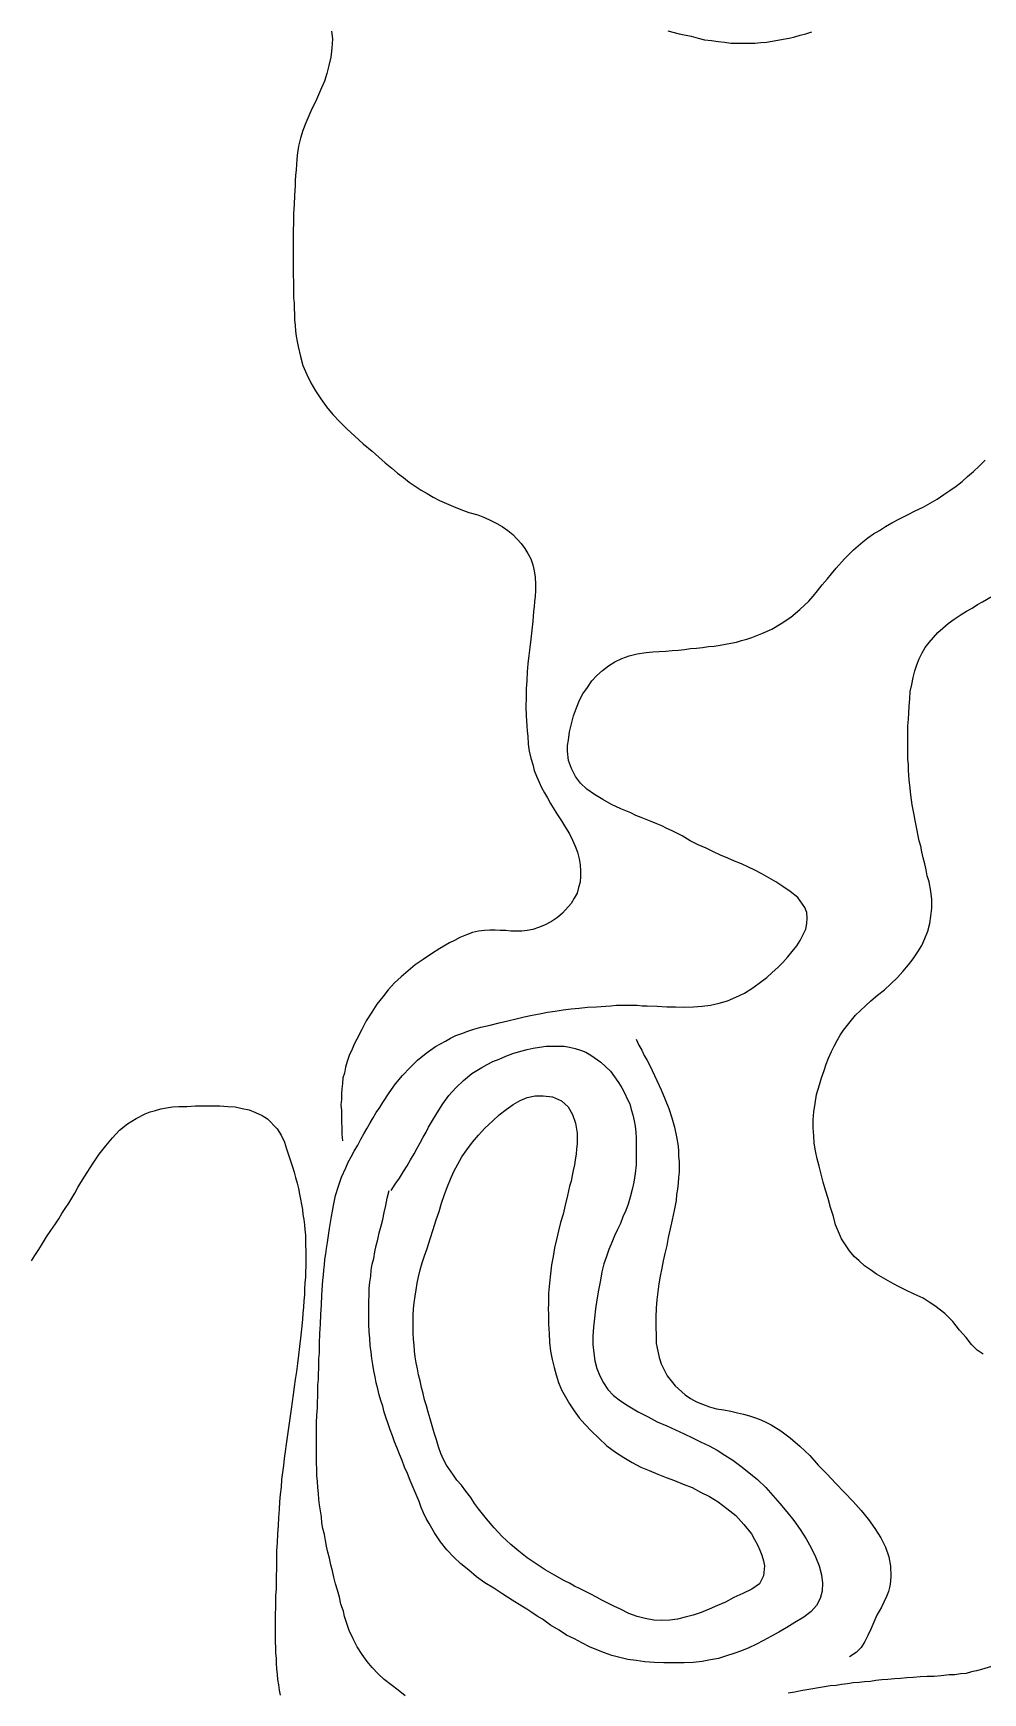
# Model space of a CAD drawing. Header units: inches. Extents: x 401374 to 405300, y 6332180 to 6336621.
# Drawn here: x 403478.2 to 403668.7, y 6335445.3 to 6335778.4 of the extents above; entities that cross this region are included whole.
import ezdxf

# ---------------------------------------------------------------- set-up
doc = ezdxf.new("R2010")
doc.units = ezdxf.units.IN
doc.header["$MEASUREMENT"] = 0

msp = doc.modelspace()

# ---------------------------------------------------------------- linework, layer by layer
for points in [[(403538, 6335778.8), (403538.2, 6335777.3), (403538.1, 6335775.4), (403537.9, 6335773.6), (403537.5, 6335771.9), (403537.1, 6335770.3), (403536.6, 6335768.8), (403536, 6335767.4), (403535.4, 6335766), (403534.8, 6335764.6), (403534.1, 6335763.2), (403533.5, 6335761.8), (403532.9, 6335760.4), (403532.3, 6335758.9), (403531.8, 6335757.3), (403531.4, 6335755.7), (403531.1, 6335753.9), (403531, 6335752.1), (403530.9, 6335750.9), (403530.8, 6335749.9), (403530.7, 6335748.8), (403530.7, 6335747.8), (403530.6, 6335745.8), (403530.5, 6335744), (403530.4, 6335742.2), (403530.4, 6335740.4), (403530.3, 6335738.7), (403530.3, 6335737), (403530.3, 6335735.3), (403530.3, 6335733.6), (403530.3, 6335731.9), (403530.3, 6335730.1), (403530.4, 6335728.2), (403530.4, 6335726.3), (403530.4, 6335725.3), (403530.5, 6335724.2), (403530.5, 6335723.1), (403530.6, 6335722.1), (403530.6, 6335720.9), (403530.7, 6335719.7), (403530.8, 6335718.6), (403530.9, 6335717.6), (403531.1, 6335716.5), (403531.3, 6335715.5), (403531.8, 6335713.5), (403532.3, 6335711.7), (403533.1, 6335709.9), (403533.9, 6335708.2), (403534.8, 6335706.6), (403535.9, 6335705), (403537, 6335703.4), (403538.3, 6335701.9), (403539.7, 6335700.4), (403541.1, 6335699), (403542.7, 6335697.5), (403544.4, 6335696), (403546.2, 6335694.5), (403547.5, 6335693.3), (403548.8, 6335692.2), (403550.1, 6335691.1), (403551.3, 6335690.1), (403552.5, 6335689.2), (403553.6, 6335688.3), (403554.8, 6335687.5), (403556, 6335686.7), (403557.2, 6335686), (403558.4, 6335685.3), (403559.7, 6335684.6), (403561.1, 6335684), (403562.5, 6335683.4), (403564, 6335682.8), (403565.6, 6335682.2), (403567.4, 6335681.7), (403568.7, 6335681.2), (403570, 6335680.6), (403571.2, 6335680), (403572.3, 6335679.4), (403573.4, 6335678.6), (403574.4, 6335677.8), (403576.1, 6335676), (403576.8, 6335675), (403577.4, 6335674), (403578, 6335672.9), (403578.4, 6335671.7), (403578.7, 6335670.5), (403578.9, 6335669.2), (403579, 6335667.8), (403579, 6335666.5), (403578.9, 6335665.4), (403578.8, 6335664.3), (403578.7, 6335663.3), (403578.6, 6335662.3), (403578.4, 6335660.4), (403578.2, 6335658.6), (403578, 6335656.8), (403577.8, 6335655.1), (403577.6, 6335653.5), (403577.4, 6335651.8), (403577.3, 6335650.2), (403577.2, 6335648.5), (403577.1, 6335646.8), (403577.1, 6335645.1), (403577, 6335643.2), (403577.1, 6335641.4), (403577.2, 6335639.4), (403577.3, 6335638.3), (403577.4, 6335637.3), (403577.5, 6335635.7), (403577.7, 6335634.3), (403578, 6335632.9), (403578.4, 6335631.6), (403578.7, 6335630.4), (403579.2, 6335629.3), (403579.7, 6335628.1), (403580.2, 6335627), (403580.8, 6335625.9), (403581.4, 6335624.9), (403582, 6335623.8), (403582.7, 6335622.6), (403583.4, 6335621.5), (403584.2, 6335620.3), (403585, 6335619), (403585.8, 6335617.7), (403586.4, 6335616.4), (403586.9, 6335615.2), (403587.4, 6335614), (403587.7, 6335612.7), (403587.9, 6335611.5), (403588, 6335610.3), (403588, 6335609.2), (403587.9, 6335608), (403587.6, 6335606.9), (403587.3, 6335605.8), (403586.7, 6335604.8), (403586.1, 6335603.7), (403584.4, 6335601.8), (403583.4, 6335600.9), (403582.2, 6335600.1), (403580.8, 6335599.4), (403579.6, 6335598.9), (403578.4, 6335598.5), (403577.3, 6335598.3), (403576.2, 6335598.2), (403575.1, 6335598.2), (403574, 6335598.2), (403573, 6335598.3), (403571.9, 6335598.3), (403570.9, 6335598.4), (403569.8, 6335598.4), (403568.7, 6335598.3), (403567.5, 6335598.2), (403566.3, 6335597.9), (403565.1, 6335597.4), (403563.8, 6335596.9), (403562.7, 6335596.3), (403561.7, 6335595.8), (403559.8, 6335594.7), (403558.1, 6335593.6), (403556.4, 6335592.5), (403554.8, 6335591.4), (403553.4, 6335590.2), (403552, 6335589), (403550.7, 6335587.8), (403549.4, 6335586.4), (403548.3, 6335585), (403547.1, 6335583.5), (403546.1, 6335581.9), (403545, 6335580.2), (403544.1, 6335578.4), (403543.1, 6335576.5), (403542.6, 6335575.5), (403542.2, 6335574.5), (403541.6, 6335573.2), (403541.2, 6335572), (403540.8, 6335570.9), (403540.6, 6335569.7), (403540.3, 6335568.7), (403540.2, 6335567.6), (403540.1, 6335566.5), (403540, 6335565.5), (403540, 6335564.4), (403539.9, 6335563.3), (403540, 6335562.2), (403540, 6335561.1), (403540, 6335559.9), (403540.1, 6335558.7), (403540.1, 6335557.4), (403540.2, 6335556.1)], [(403605.5, 6335778.9), (403607.8, 6335778.3), (403610.2, 6335777.8), (403611.6, 6335777.4), (403612.9, 6335777.1), (403614.3, 6335776.9), (403615.6, 6335776.7), (403616.9, 6335776.6), (403618.2, 6335776.4), (403619.4, 6335776.4), (403620.6, 6335776.4), (403621.8, 6335776.4), (403623, 6335776.4), (403624.2, 6335776.5), (403625.3, 6335776.6), (403626.5, 6335776.8), (403627.6, 6335777), (403628.7, 6335777.2), (403629.9, 6335777.4), (403631, 6335777.7), (403632.1, 6335778), (403633.2, 6335778.3), (403634.4, 6335778.7)], [(403542, 6335552.9), (403542.6, 6335554), (403543.3, 6335555.2), (403543.9, 6335556.4), (403544.5, 6335557.5), (403545.2, 6335558.6), (403545.8, 6335559.7), (403546.4, 6335560.7), (403547, 6335561.8), (403547.7, 6335562.8), (403548.3, 6335563.8), (403549.6, 6335565.7), (403550.9, 6335567.5), (403552.3, 6335569.2), (403553.8, 6335570.8), (403555.3, 6335572.3), (403557, 6335573.7), (403558.9, 6335575), (403560.9, 6335576.1), (403561.9, 6335576.7), (403563, 6335577.2), (403564.2, 6335577.6), (403565.4, 6335578.1), (403566.6, 6335578.5), (403568, 6335578.9), (403569.9, 6335579.3), (403571.7, 6335579.8), (403573.4, 6335580.2), (403575.1, 6335580.6), (403576.7, 6335581), (403578.3, 6335581.3), (403579.8, 6335581.6), (403581.4, 6335581.9), (403582.9, 6335582.1), (403584.5, 6335582.4), (403586.1, 6335582.6), (403587.7, 6335582.7), (403589.4, 6335582.9), (403591.2, 6335583), (403593.1, 6335583.1), (403594.1, 6335583.2), (403595.2, 6335583.3), (403596.2, 6335583.3), (403597.3, 6335583.3), (403598.4, 6335583.3), (403599.4, 6335583.3), (403600.4, 6335583.2), (403601.4, 6335583.2), (403603.4, 6335583.1), (403605.3, 6335583), (403607.1, 6335583), (403608.9, 6335582.9), (403610.7, 6335583), (403612.4, 6335583.1), (403614.1, 6335583.3), (403615.8, 6335583.7), (403617.5, 6335584.2), (403619.2, 6335584.9), (403620.9, 6335585.7), (403622.6, 6335586.8), (403624.4, 6335588.1), (403625.4, 6335588.9), (403626.5, 6335589.9), (403627.6, 6335590.9), (403628.6, 6335591.9), (403629.6, 6335593), (403630.5, 6335594.1), (403631.4, 6335595.2), (403632.1, 6335596.3), (403632.7, 6335597.5), (403633.2, 6335598.6), (403633.4, 6335599.7), (403633.5, 6335600.8), (403633.4, 6335601.9), (403633, 6335602.9), (403631.6, 6335604.9), (403630.1, 6335606.1), (403628.6, 6335607.1), (403627.2, 6335608.1), (403625.8, 6335608.9), (403624.4, 6335609.7), (403623, 6335610.4), (403621.7, 6335611), (403620.3, 6335611.7), (403618.9, 6335612.2), (403617.6, 6335612.8), (403616.1, 6335613.4), (403614.7, 6335614.1), (403613.2, 6335614.8), (403611.6, 6335615.5), (403610, 6335616.3), (403608.4, 6335617.3), (403606.4, 6335618.3), (403605.3, 6335618.8), (403604.3, 6335619.3), (403603.3, 6335619.7), (403602.2, 6335620.2), (403601.2, 6335620.6), (403600.2, 6335621), (403599.1, 6335621.4), (403598.1, 6335621.9), (403596.1, 6335622.7), (403594.2, 6335623.6), (403592.5, 6335624.6), (403590.8, 6335625.6), (403589.3, 6335626.7), (403588, 6335627.9), (403587, 6335629.2), (403586.2, 6335630.8), (403585.6, 6335632.4), (403585.4, 6335634.3), (403585.4, 6335635.4), (403585.6, 6335636.5), (403585.8, 6335638.2), (403586.2, 6335639.8), (403586.6, 6335641.4), (403587.2, 6335643), (403587.8, 6335644.5), (403588.5, 6335645.8), (403589.4, 6335647.1), (403590.3, 6335648.4), (403591.3, 6335649.5), (403592.4, 6335650.5), (403593.6, 6335651.4), (403594.9, 6335652.2), (403596.3, 6335652.9), (403597.8, 6335653.4), (403599.4, 6335653.8), (403601.2, 6335654.1), (403602.5, 6335654.2), (403603.8, 6335654.3), (403605.1, 6335654.4), (403606.4, 6335654.5), (403607.7, 6335654.6), (403608.9, 6335654.7), (403610.1, 6335654.9), (403611.3, 6335655), (403612.5, 6335655.1), (403613.7, 6335655.3), (403614.8, 6335655.4), (403616, 6335655.6), (403617.1, 6335655.8), (403618.2, 6335656), (403619.3, 6335656.2), (403620.3, 6335656.5), (403621.4, 6335656.8), (403622.4, 6335657.1), (403623.4, 6335657.5), (403624.4, 6335657.9), (403626.4, 6335658.8), (403628.3, 6335659.9), (403630.2, 6335661.2), (403632, 6335662.7), (403633.8, 6335664.4), (403634.7, 6335665.4), (403635.6, 6335666.5), (403636.5, 6335667.7), (403637.5, 6335668.8), (403638.4, 6335669.9), (403639.3, 6335671), (403641, 6335672.9), (403642.8, 6335674.7), (403644.7, 6335676.3), (403645.7, 6335677.1), (403646.8, 6335677.9), (403648, 6335678.6), (403649.2, 6335679.4), (403650.5, 6335680.1), (403652, 6335680.9), (403653.6, 6335681.7), (403655.2, 6335682.5), (403656.8, 6335683.3), (403658.2, 6335684.1), (403659.6, 6335684.9), (403660.9, 6335685.8), (403662.1, 6335686.6), (403663.4, 6335687.5), (403664.6, 6335688.4), (403665.7, 6335689.4), (403666.9, 6335690.4), (403668, 6335691.5), (403669.2, 6335692.7)], [(403668.8, 6335513.3), (403667.6, 6335514.1), (403666.5, 6335515.2), (403665.4, 6335516.6), (403664.1, 6335518.1), (403662.7, 6335519.8), (403661.1, 6335521.4), (403659.1, 6335523), (403658, 6335523.7), (403656.8, 6335524.5), (403655, 6335525.3), (403653.3, 6335526.1), (403651.7, 6335526.9), (403650.2, 6335527.7), (403648.8, 6335528.5), (403647.4, 6335529.3), (403646.2, 6335530.2), (403645, 6335531), (403643.9, 6335532), (403642.9, 6335532.9), (403642, 6335534), (403641.2, 6335535.2), (403640.4, 6335536.4), (403639.8, 6335537.8), (403639.2, 6335539.2), (403638.8, 6335540.9), (403638.2, 6335542.7), (403637.7, 6335544.5), (403637.2, 6335546.2), (403636.7, 6335547.8), (403636.3, 6335549.4), (403635.9, 6335551), (403635.5, 6335552.5), (403635.2, 6335554.1), (403634.9, 6335555.6), (403634.8, 6335557.1), (403634.7, 6335558.7), (403634.7, 6335560.3), (403634.8, 6335561.9), (403635.1, 6335563.6), (403635.4, 6335565.4), (403636, 6335567.3), (403636.4, 6335568.7), (403636.9, 6335570.2), (403637.3, 6335571.5), (403637.8, 6335572.7), (403638.4, 6335574), (403638.9, 6335575.1), (403639.5, 6335576.2), (403640.1, 6335577.3), (403640.8, 6335578.3), (403641.6, 6335579.3), (403643.2, 6335581.3), (403645.2, 6335583.2), (403646.3, 6335584.2), (403647.6, 6335585.3), (403649, 6335586.4), (403650.3, 6335587.6), (403651.6, 6335588.9), (403652.7, 6335590.1), (403653.8, 6335591.4), (403654.8, 6335592.6), (403655.7, 6335594), (403656.5, 6335595.3), (403657.1, 6335596.7), (403657.7, 6335598.2), (403658.1, 6335599.7), (403658.3, 6335601.2), (403658.5, 6335602.8), (403658.5, 6335604.5), (403658.3, 6335606.2), (403658, 6335608.1), (403657.6, 6335609.3), (403657.4, 6335610.5), (403657.1, 6335611.7), (403656.8, 6335612.9), (403656.5, 6335614.1), (403656.3, 6335615.2), (403656, 6335616.3), (403655.8, 6335617.3), (403655.6, 6335618.4), (403655.4, 6335619.4), (403655.2, 6335620.4), (403655, 6335621.5), (403654.8, 6335622.5), (403654.6, 6335623.5), (403654.3, 6335625.5), (403654.1, 6335627.5), (403654, 6335628.5), (403653.9, 6335629.5), (403653.8, 6335630.5), (403653.8, 6335631.6), (403653.7, 6335632.6), (403653.7, 6335633.7), (403653.7, 6335634.8), (403653.7, 6335635.9), (403653.7, 6335637), (403653.7, 6335638.2), (403653.7, 6335639.4), (403653.8, 6335640.7), (403653.9, 6335641.9), (403654, 6335643.3), (403654.1, 6335644.8), (403654.2, 6335646.3), (403654.5, 6335647.7), (403654.8, 6335649.1), (403655.1, 6335650.4), (403655.5, 6335651.6), (403656, 6335652.8), (403656.6, 6335654), (403657.2, 6335655.1), (403658, 6335656.1), (403659.7, 6335658.1), (403660.7, 6335659), (403661.8, 6335659.9), (403663, 6335660.8), (403664.4, 6335661.7), (403665.5, 6335662.4), (403666.6, 6335663), (403667.7, 6335663.7), (403668.7, 6335664.3), (403670.6, 6335665.4)], [(403599.2, 6335576.5), (403599.7, 6335575.3), (403600.3, 6335574.3), (403600.8, 6335573.2), (403601.4, 6335572.2), (403601.9, 6335571.2), (403602.4, 6335570.2), (403603.3, 6335568.2), (403604.2, 6335566.3), (403605, 6335564.4), (403605.7, 6335562.6), (403606.3, 6335560.7), (403606.9, 6335558.8), (403607.3, 6335556.9), (403607.6, 6335555), (403607.7, 6335554), (403607.7, 6335553), (403607.8, 6335551.9), (403607.8, 6335550.9), (403607.8, 6335549.8), (403607.7, 6335548.7), (403607.6, 6335547.6), (403607.5, 6335546.4), (403607.3, 6335545.3), (403607.2, 6335544.1), (403606.8, 6335542.1), (403606.4, 6335540.2), (403606, 6335538.4), (403605.6, 6335536.7), (403605.3, 6335535.1), (403604.9, 6335533.5), (403604.6, 6335532), (403604.3, 6335530.5), (403604, 6335528.9), (403603.7, 6335527.4), (403603.5, 6335525.8), (403603.3, 6335524.2), (403603.2, 6335522.5), (403603.1, 6335520.7), (403603.1, 6335518.8), (403603.2, 6335516.9), (403603.2, 6335515.4), (403603.5, 6335513.9), (403603.8, 6335512.6), (403604.2, 6335511.3), (403604.8, 6335510.1), (403605.4, 6335508.9), (403606.2, 6335507.9), (403607, 6335506.9), (403609, 6335505.1), (403610.1, 6335504.4), (403611.3, 6335503.7), (403612.5, 6335503.2), (403613.9, 6335502.7), (403615.3, 6335502.3), (403616.8, 6335502.1), (403618.2, 6335501.8), (403619.5, 6335501.5), (403620.7, 6335501.2), (403621.9, 6335500.9), (403623.1, 6335500.5), (403624.2, 6335500.1), (403625.2, 6335499.6), (403626.3, 6335499.1), (403628.2, 6335497.9), (403630.1, 6335496.5), (403632, 6335494.8), (403634, 6335492.9), (403635.7, 6335491), (403637.5, 6335489.2), (403639.2, 6335487.4), (403641, 6335485.5), (403642.7, 6335483.7), (403644.3, 6335481.9), (403645.8, 6335480.1), (403647.1, 6335478.3), (403648.3, 6335476.4), (403649.2, 6335474.5), (403649.9, 6335472.6), (403650.2, 6335470.7), (403650.3, 6335468.7), (403650.2, 6335467.7), (403650.1, 6335466.7), (403649.8, 6335465.6), (403649.4, 6335464.6), (403648.9, 6335463.5), (403648.4, 6335462.5), (403647.5, 6335460.9), (403646.9, 6335459.5), (403646.3, 6335458.1), (403645.7, 6335456.8), (403645.1, 6335455.6), (403644.3, 6335454.4), (403643.3, 6335453.4), (403642, 6335452.5)], [(403550, 6335546.1), (403550.8, 6335547.4), (403551.7, 6335548.6), (403552.5, 6335549.9), (403553.2, 6335551.1), (403553.9, 6335552.3), (403554.6, 6335553.5), (403555.2, 6335554.6), (403555.8, 6335555.7), (403556.4, 6335556.8), (403557, 6335557.8), (403557.5, 6335558.8), (403558.1, 6335559.8), (403559.2, 6335561.7), (403560.4, 6335563.5), (403561.6, 6335565.2), (403563, 6335566.7), (403564.5, 6335568.2), (403566.2, 6335569.6), (403568.2, 6335570.8), (403569.3, 6335571.4), (403570.4, 6335572), (403571.7, 6335572.5), (403573, 6335573.1), (403574.4, 6335573.6), (403576, 6335574.1), (403577.3, 6335574.4), (403578.5, 6335574.7), (403579.8, 6335574.9), (403581.1, 6335575.1), (403582.3, 6335575.1), (403583.5, 6335575.1), (403584.7, 6335575.1), (403585.8, 6335574.9), (403586.9, 6335574.6), (403588, 6335574.3), (403589.1, 6335573.9), (403590.1, 6335573.3), (403592.1, 6335571.9), (403594, 6335570.1), (403594.8, 6335568.9), (403595.6, 6335567.8), (403596.3, 6335566.7), (403596.9, 6335565.6), (403597.4, 6335564.5), (403597.9, 6335563.5), (403598.2, 6335562.4), (403598.5, 6335561.3), (403598.8, 6335560.1), (403599, 6335559), (403599.1, 6335557.8), (403599.2, 6335556.6), (403599.2, 6335555.3), (403599.2, 6335554), (403599.2, 6335552.7), (403599.2, 6335551.3), (403599, 6335549.5), (403598.7, 6335547.8), (403598.4, 6335546.3), (403598, 6335544.8), (403597.6, 6335543.4), (403597.1, 6335542.1), (403596.5, 6335540.8), (403596, 6335539.5), (403595.4, 6335538.3), (403594.8, 6335537), (403594.3, 6335535.7), (403593.7, 6335534.3), (403593.2, 6335532.9), (403592.7, 6335531.4), (403592.3, 6335529.8), (403592, 6335528.1), (403591.6, 6335526.1), (403591.3, 6335524.2), (403591, 6335522.4), (403590.8, 6335520.5), (403590.6, 6335518.7), (403590.5, 6335516.9), (403590.5, 6335515.2), (403590.7, 6335513.5), (403590.9, 6335511.9), (403591.3, 6335510.4), (403591.9, 6335508.9), (403592.6, 6335507.5), (403593.5, 6335506.2), (403594.6, 6335505), (403596, 6335503.9), (403597.6, 6335502.9), (403598.6, 6335502.3), (403599.6, 6335501.7), (403601.6, 6335500.7), (403603.4, 6335499.7), (403605.3, 6335498.9), (403607.1, 6335498.1), (403608.8, 6335497.3), (403610.5, 6335496.5), (403612.1, 6335495.7), (403613.8, 6335494.9), (403615.4, 6335494), (403617, 6335493), (403618.6, 6335492), (403620.2, 6335490.8), (403621.8, 6335489.5), (403623.5, 6335488.1), (403625.2, 6335486.5), (403626.6, 6335484.9), (403628, 6335483.3), (403629.4, 6335481.6), (403630.8, 6335479.9), (403632.1, 6335478.1), (403633.3, 6335476.2), (403634.3, 6335474.4), (403635.2, 6335472.6), (403635.9, 6335470.8), (403636.4, 6335469), (403636.6, 6335467.3), (403636.5, 6335465.7), (403636.1, 6335464.2), (403635.4, 6335462.8), (403634.3, 6335461.6), (403632.8, 6335460.5), (403631, 6335459.4), (403629.4, 6335458.4), (403627.8, 6335457.5), (403626.2, 6335456.6), (403624.7, 6335455.8), (403623.2, 6335455), (403621.8, 6335454.3), (403620.3, 6335453.7), (403618.8, 6335453.2), (403617.3, 6335452.7), (403615.7, 6335452.2), (403614.1, 6335451.9), (403612.4, 6335451.6), (403610.6, 6335451.4), (403608.8, 6335451.3), (403606.8, 6335451.3), (403605.7, 6335451.3), (403604.7, 6335451.3), (403602.8, 6335451.4), (403600.9, 6335451.5), (403599.2, 6335451.8), (403597.5, 6335452), (403595.9, 6335452.4), (403594.3, 6335452.8), (403592.8, 6335453.3), (403591.3, 6335453.9), (403589.8, 6335454.5), (403588.3, 6335455.3), (403586.8, 6335456.1), (403585.2, 6335456.9), (403583.7, 6335457.9), (403582, 6335458.9), (403580.4, 6335460.1), (403579.3, 6335460.7), (403578.2, 6335461.4), (403577.2, 6335462.1), (403576.2, 6335462.7), (403574.3, 6335463.9), (403572.4, 6335465.1), (403570.6, 6335466.3), (403568.8, 6335467.4), (403567.1, 6335468.6), (403565.6, 6335469.9), (403564, 6335471.2), (403562.6, 6335472.5), (403561.2, 6335474), (403559.9, 6335475.6), (403558.7, 6335477.4), (403557.6, 6335479.3), (403557, 6335480.3), (403556.5, 6335481.4), (403556, 6335482.5), (403555.6, 6335483.7), (403555, 6335485.1), (403554.4, 6335486.5), (403553.8, 6335487.9), (403553.3, 6335489.3), (403552.7, 6335490.6), (403552.2, 6335491.9), (403551.7, 6335493.2), (403551.2, 6335494.4), (403550.7, 6335495.7), (403550.3, 6335496.9), (403549.8, 6335498.1), (403549.4, 6335499.3), (403549, 6335500.4), (403548.6, 6335501.6), (403548.3, 6335502.8), (403547.9, 6335504), (403547.6, 6335505.1), (403547.3, 6335506.3), (403547, 6335507.5), (403546.8, 6335508.7), (403546.5, 6335509.9), (403546.3, 6335511.2), (403546.1, 6335512.4), (403546, 6335513.7), (403545.8, 6335515), (403545.7, 6335516.4), (403545.6, 6335517.8), (403545.5, 6335519.2), (403545.5, 6335520.6), (403545.5, 6335522.1), (403545.5, 6335523.7), (403545.6, 6335525.3), (403545.6, 6335526.5), (403545.7, 6335527.7), (403545.9, 6335528.9), (403546, 6335530.1), (403546.2, 6335531.3), (403546.5, 6335532.5), (403546.7, 6335533.8), (403547, 6335535.1), (403547.3, 6335536.3), (403547.6, 6335537.6), (403548, 6335539), (403548.3, 6335540.3), (403548.6, 6335541.7), (403548.9, 6335543.1), (403549.2, 6335544.6), (403549.6, 6335546.1)], [(403477.8, 6335532), (403478.5, 6335533.1), (403479.3, 6335534.3), (403480, 6335535.5), (403480.8, 6335536.8), (403481.7, 6335538.1), (403482.6, 6335539.4), (403483.3, 6335540.4), (403483.9, 6335541.5), (403484.6, 6335542.5), (403485.3, 6335543.6), (403485.9, 6335544.6), (403486.5, 6335545.6), (403487.1, 6335546.7), (403487.7, 6335547.7), (403489, 6335549.7), (403490.2, 6335551.6), (403491.4, 6335553.4), (403492.7, 6335555.1), (403494.1, 6335556.7), (403495.5, 6335558.2), (403497.1, 6335559.5), (403498.8, 6335560.6), (403500.6, 6335561.5), (403501.6, 6335561.9), (403502.7, 6335562.2), (403503.8, 6335562.5), (403504.9, 6335562.7), (403506.1, 6335562.9), (403507.4, 6335563), (403509, 6335563), (403510.7, 6335563.1), (403512.3, 6335563.1), (403514, 6335563.1), (403515.6, 6335563.1), (403517.2, 6335563), (403518.7, 6335562.9), (403520.1, 6335562.6), (403521.5, 6335562.3), (403522.8, 6335561.8), (403524.1, 6335561.2), (403525.2, 6335560.5), (403527.1, 6335558.5), (403527.9, 6335557.2), (403528.6, 6335555.8), (403529, 6335554.5), (403529.4, 6335553.3), (403529.8, 6335552.1), (403530.2, 6335550.9), (403530.5, 6335549.8), (403530.8, 6335548.7), (403531.1, 6335547.6), (403531.4, 6335546.5), (403531.6, 6335545.4), (403531.8, 6335544.4), (403532, 6335543.3), (403532.2, 6335542.3), (403532.3, 6335541.3), (403532.5, 6335540.3), (403532.6, 6335539.2), (403532.7, 6335538.2), (403532.8, 6335537.2), (403532.8, 6335536.2), (403532.8, 6335535.1), (403532.9, 6335534.1), (403532.9, 6335533), (403532.9, 6335532), (403532.9, 6335530.9), (403532.8, 6335529.8), (403532.8, 6335528.7), (403532.7, 6335527.6), (403532.6, 6335526.4), (403532.6, 6335525.2), (403532.5, 6335524), (403532.4, 6335522.7), (403532.3, 6335521.5), (403532.2, 6335520.2), (403532, 6335518.3), (403531.8, 6335516.5), (403531.6, 6335514.8), (403531.4, 6335513.1), (403531.2, 6335511.4), (403531, 6335509.8), (403530.7, 6335508.2), (403530.5, 6335506.7), (403530.3, 6335505.2), (403530.1, 6335503.7), (403529.9, 6335502.2), (403529.7, 6335500.8), (403529.5, 6335499.4), (403529.3, 6335498), (403529.1, 6335496.6), (403528.9, 6335495.2), (403528.7, 6335493.7), (403528.5, 6335492.3), (403528.4, 6335490.9), (403528.2, 6335489.5), (403528, 6335488.1), (403527.9, 6335486.6), (403527.7, 6335485.1), (403527.6, 6335483.6), (403527.5, 6335482.1), (403527.4, 6335480.5), (403527.3, 6335478.9), (403527.2, 6335477.2), (403527.1, 6335475.5), (403527, 6335473.8), (403527, 6335472), (403527, 6335470.2), (403526.9, 6335468.8), (403526.9, 6335467.4), (403526.9, 6335466.1), (403526.8, 6335464.8), (403526.8, 6335463.6), (403526.8, 6335462.3), (403526.7, 6335461.2), (403526.7, 6335460), (403526.7, 6335458.8), (403526.7, 6335457.7), (403526.7, 6335456.6), (403526.7, 6335455.5), (403526.8, 6335454.4), (403526.8, 6335453.3), (403526.9, 6335452.2), (403526.9, 6335451.2), (403527, 6335450.1), (403527.1, 6335449), (403527.2, 6335448), (403527.4, 6335446.9), (403527.5, 6335445.8), (403527.7, 6335444.8)], [(403560, 6335493.3), (403559.5, 6335494.7), (403559.1, 6335496.1), (403558.6, 6335497.5), (403558.2, 6335498.9), (403557.8, 6335500.3), (403557.4, 6335501.6), (403557.1, 6335502.9), (403556.7, 6335504.1), (403556.4, 6335505.4), (403556.1, 6335506.6), (403555.8, 6335507.9), (403555.5, 6335509.1), (403555.3, 6335510.3), (403555, 6335511.5), (403554.8, 6335512.7), (403554.7, 6335513.9), (403554.6, 6335515.1), (403554.5, 6335516.3), (403554.4, 6335517.5), (403554.4, 6335518.7), (403554.4, 6335519.9), (403554.4, 6335521.1), (403554.5, 6335522.4), (403554.6, 6335523.6), (403554.8, 6335524.9), (403555, 6335526.2), (403555.2, 6335527.5), (403555.5, 6335528.8), (403555.8, 6335530.2), (403556.2, 6335531.6), (403556.7, 6335533), (403557.2, 6335534.5), (403557.8, 6335536.4), (403558.4, 6335538.3), (403559, 6335540.2), (403559.6, 6335541.9), (403560.1, 6335543.6), (403560.7, 6335545.3), (403561.3, 6335546.9), (403561.9, 6335548.4), (403562.6, 6335549.9), (403563.4, 6335551.4), (403564.2, 6335552.9), (403565.2, 6335554.3), (403566.3, 6335555.8), (403567.5, 6335557.2), (403568.8, 6335558.6), (403570.4, 6335560.1), (403571.7, 6335561.3), (403573.1, 6335562.4), (403574.5, 6335563.4), (403575.9, 6335564.2), (403577.3, 6335564.8), (403578.9, 6335565.1), (403580.5, 6335565.1), (403582.4, 6335564.9), (403584.2, 6335564.1), (403585.5, 6335562.9), (403586.4, 6335561.4), (403587, 6335559.6), (403587.3, 6335557.6), (403587.3, 6335556.6), (403587.3, 6335555.5), (403587.2, 6335554.5), (403587.1, 6335553.4), (403586.9, 6335552.3), (403586.8, 6335551.3), (403586.5, 6335550.1), (403586.3, 6335549.1), (403586.1, 6335548), (403585.8, 6335547), (403585.4, 6335545.1), (403584.9, 6335543.2), (403584.5, 6335541.4), (403584, 6335539.7), (403583.6, 6335538), (403583.2, 6335536.3), (403582.8, 6335534.6), (403582.5, 6335532.9), (403582.2, 6335531.2), (403582, 6335529.4), (403581.8, 6335527.5), (403581.6, 6335525.5), (403581.6, 6335524.5), (403581.6, 6335523.4), (403581.5, 6335522.4), (403581.6, 6335521.3), (403581.6, 6335519.3), (403581.7, 6335517.4), (403581.8, 6335515.6), (403582, 6335513.9), (403582.3, 6335512.2), (403582.7, 6335510.6), (403583.1, 6335509.1), (403583.6, 6335507.6), (403584.2, 6335506.1), (403585, 6335504.7), (403585.8, 6335503.3), (403586.7, 6335501.9), (403587.7, 6335500.5), (403588.9, 6335499.2), (403590.2, 6335497.8), (403591.6, 6335496.5), (403593.3, 6335494.9), (403595, 6335493.6), (403596.7, 6335492.5), (403598.4, 6335491.5), (403600.1, 6335490.6), (403601.8, 6335489.9), (403603.5, 6335489.2), (403605.2, 6335488.5), (403606.9, 6335487.9), (403608.6, 6335487.2), (403610.4, 6335486.5), (403612.1, 6335485.6), (403613.9, 6335484.7), (403615.6, 6335483.6), (403617.4, 6335482.3), (403619.2, 6335480.9), (403620.8, 6335479.1), (403622.3, 6335477.2), (403622.9, 6335476.1), (403623.5, 6335475), (403624, 6335473.9), (403624.4, 6335472.9), (403624.7, 6335471.8), (403624.9, 6335470.8), (403624.7, 6335468.8), (403623.9, 6335467.2), (403622.4, 6335466.1), (403620.6, 6335465.2), (403618.8, 6335464.4), (403617.1, 6335463.5), (403615.5, 6335462.8), (403613.8, 6335462.1), (403612.2, 6335461.4), (403610.6, 6335460.9), (403609, 6335460.5), (403607.5, 6335460.1), (403605.9, 6335459.9), (403604.3, 6335459.8), (403602.7, 6335459.9), (403601, 6335460.2), (403599.4, 6335460.6), (403597.7, 6335461.2), (403596, 6335462.1), (403594.7, 6335462.7), (403593.5, 6335463.3), (403592.3, 6335463.9), (403591.2, 6335464.5), (403590.1, 6335465.1), (403589, 6335465.6), (403587.9, 6335466.2), (403586.8, 6335466.7), (403585.8, 6335467.3), (403584.8, 6335467.8), (403582.8, 6335468.9), (403580.9, 6335470), (403579.1, 6335471.2), (403577.3, 6335472.4), (403575.6, 6335473.7), (403574, 6335475.1), (403572.3, 6335476.7), (403570.7, 6335478.4), (403569.1, 6335480.2), (403568.3, 6335481.2), (403567.5, 6335482.2), (403566.7, 6335483.3), (403566, 6335484.5), (403565, 6335485.8), (403564.1, 6335487), (403563.2, 6335488), (403562.5, 6335489), (403561.1, 6335491), (403560.5, 6335492.1), (403560, 6335493.3)], [(403552.8, 6335444.7), (403551.4, 6335445.8), (403550, 6335446.9), (403548.6, 6335448), (403547.4, 6335449.1), (403546.2, 6335450.4), (403545.2, 6335451.6), (403544.2, 6335453), (403543.2, 6335454.5), (403542.4, 6335456.1), (403541.6, 6335457.8), (403541, 6335459.6), (403540.6, 6335460.6), (403540.4, 6335461.7), (403539.9, 6335463.1), (403539.6, 6335464.5), (403539.2, 6335465.9), (403538.8, 6335467.2), (403538.5, 6335468.5), (403538.2, 6335469.8), (403537.9, 6335471), (403537.6, 6335472.3), (403537.3, 6335473.5), (403537, 6335474.7), (403536.8, 6335475.9), (403536.6, 6335477.1), (403536.3, 6335478.3), (403536.1, 6335479.4), (403536, 6335480.6), (403535.8, 6335481.8), (403535.6, 6335483), (403535.5, 6335484.1), (403535.4, 6335485.3), (403535.3, 6335486.5), (403535.2, 6335487.7), (403535.1, 6335488.9), (403535.1, 6335490.2), (403535, 6335491.4), (403535, 6335492.7), (403535, 6335494), (403535, 6335495.3), (403535, 6335496.7), (403535, 6335498.1), (403535, 6335499.5), (403535.1, 6335501), (403535.2, 6335502.5), (403535.2, 6335503.7), (403535.3, 6335504.8), (403535.3, 6335506), (403535.3, 6335507.1), (403535.4, 6335508.2), (403535.4, 6335509.3), (403535.5, 6335510.4), (403535.5, 6335511.4), (403535.5, 6335512.4), (403535.6, 6335513.5), (403535.6, 6335515.4), (403535.7, 6335517.4), (403535.8, 6335519.3), (403535.9, 6335521.2), (403536, 6335523.2), (403536.1, 6335525.1), (403536.2, 6335527.1), (403536.3, 6335528.1), (403536.4, 6335529.1), (403536.5, 6335530.1), (403536.6, 6335531.2), (403536.7, 6335532.3), (403536.9, 6335533.4), (403537, 6335534.5), (403537.2, 6335535.7), (403537.4, 6335537.1), (403537.6, 6335538.5), (403537.8, 6335539.7), (403538, 6335540.9), (403538.2, 6335542), (403538.4, 6335543.1), (403538.8, 6335545.1), (403539.4, 6335547), (403540, 6335548.8), (403540.9, 6335550.7), (403541.4, 6335551.8), (403542, 6335552.9)], [(403670.5, 6335450.6), (403668.5, 6335450), (403667.5, 6335449.7), (403666.5, 6335449.5), (403665.4, 6335449.2), (403664.3, 6335449.1), (403663.1, 6335448.9), (403662, 6335448.9), (403660.4, 6335448.7), (403659, 6335448.6), (403657.6, 6335448.6), (403656.2, 6335448.5), (403654.8, 6335448.4), (403653.5, 6335448.3), (403652.2, 6335448.2), (403651, 6335448.1), (403649.7, 6335448), (403648.5, 6335447.9), (403647.3, 6335447.8), (403646.2, 6335447.6), (403645, 6335447.5), (403643.9, 6335447.4), (403642.7, 6335447.3), (403641.6, 6335447.1), (403640.4, 6335447), (403639.3, 6335446.8), (403638.1, 6335446.7), (403637, 6335446.5), (403635.8, 6335446.3), (403634.6, 6335446.1), (403633.4, 6335445.9), (403632.2, 6335445.7), (403631, 6335445.4), (403629.7, 6335445.2)]]:
    msp.add_lwpolyline(points)

doc.saveas('drawing.dxf')
